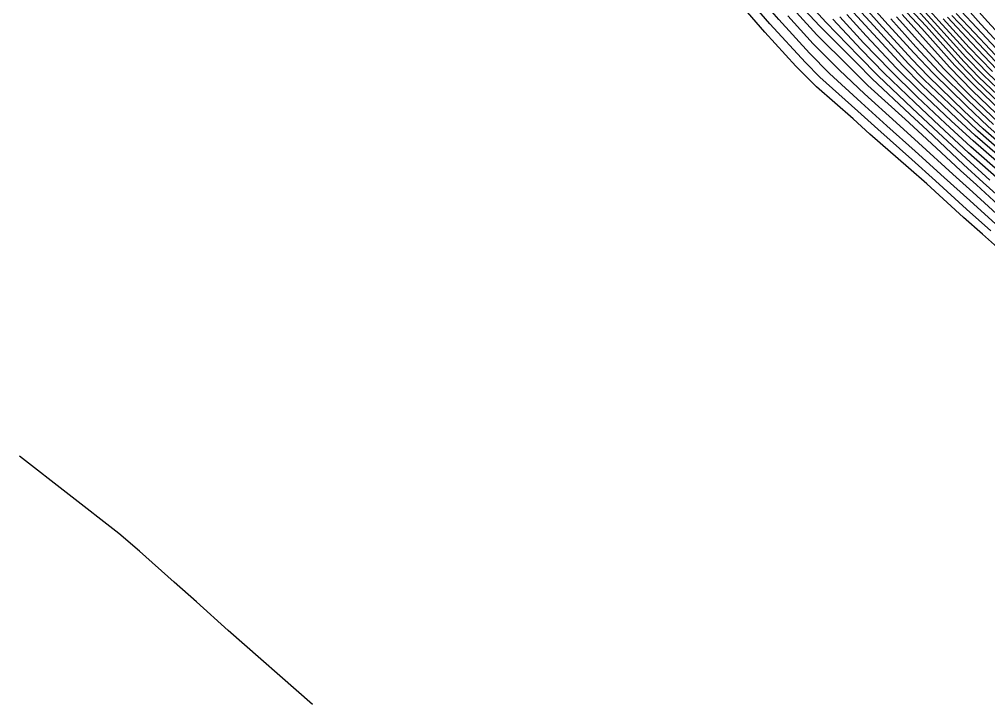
# Model space of a CAD drawing. Header units: feet. Extents: x 333642 to 335017, y 470420 to 471851.
# Drawn here: x 333982.5 to 334074.4, y 470437.5 to 470502.5 of the extents above; entities that cross this region are included whole.
import ezdxf

# ---------------------------------------------------------------- set-up
doc = ezdxf.new("R2010")
doc.units = ezdxf.units.FT
doc.header["$MEASUREMENT"] = 0
doc.layers.add('Contour', color=7, linetype='CONTINUOUS', true_color=0xffffff)

msp = doc.modelspace()

# ---------------------------------------------------------------- linework, layer by layer
at = {"layer": 'Contour', "color": 18, "linetype": 'Continuous', "true_color": 0x000000}
for points, elevation in [([(334075.447278, 470482.760865), (334072.618089, 470485.322668), (334070.205456, 470487.514964), (334067.452437, 470490.01804), (334064.758142, 470492.424444), (334062.325362, 470494.622424), (334059.332116, 470497.383198), (334057.428753, 470499.30585), (334054.510746, 470502.502736), (334052.530571, 470504.831563)], -20.5), ([(334077.405795, 470489.659015), (334074.376647, 470492.342039), (334072.297605, 470494.304997), (334069.186981, 470497.371302), (334067.317759, 470499.333599), (334064.580432, 470502.35695), (334062.393472, 470504.815686)], -15), ([(334077.242243, 470494.050074), (334073.909576, 470497.239359), (334072.250479, 470498.94798), (334069.2859, 470502.232379), (334067.244666, 470504.486798)], -11.5), ([(334077.421097, 470494.466109), (334074.336707, 470497.417998), (334072.417296, 470499.406403), (334069.695312, 470502.397359), (334067.399357, 470504.954558)], -11), ([(334077.364637, 470498.999951), (334074.304646, 470502.319476), (334072.409413, 470504.481863)], -7.5), ([(334074.628424, 470482.451299), (334072.321432, 470484.525425), (334069.381041, 470487.216878), (334067.136894, 470489.23479), (334063.889735, 470492.094721), (334062.009811, 470493.807671), (334058.405753, 470497.03476), (334057.038472, 470498.430127), (334053.665808, 470502.103811), (334052.215215, 470503.764965)], -21), ([(334074.51798, 470487.278425), (334072.272321, 470489.314097), (334069.168503, 470492.208889), (334067.173946, 470494.087413), (334063.936494, 470497.158309), (334062.098047, 470499.018059), (334058.956545, 470502.26429), (334057.329226, 470504.064787)], -18.5), ([(334077.028663, 470488.762001), (334073.398528, 470491.939161), (334071.890244, 470493.3632), (334068.303491, 470496.796921), (334066.80852, 470498.316285), (334063.509821, 470501.917443), (334061.98285, 470503.595809)], -16), ([(334077.219561, 470489.211097), (334073.883191, 470492.144813), (334072.098418, 470493.827695), (334068.688676, 470497.14009), (334067.127286, 470498.748174), (334064.041033, 470502.141998), (334062.192001, 470504.19906)], -15.5), ([(334076.815185, 470493.26513), (334073.267584, 470496.659132), (334071.667977, 470498.296707), (334068.472391, 470501.885184), (334066.919588, 470503.5655)], -12.5), ([(334077.05416, 470493.638481), (334073.488729, 470497.050025), (334072.075038, 470498.496615), (334068.880698, 470502.061887), (334067.087342, 470504.023011)], -12), ([(334076.990486, 470498.489126), (334073.684675, 470502.074113), (334072.144437, 470503.760496)], -8), ([(334077.231989, 470479.096075), (334073.816554, 470482.131274), (334072.017439, 470483.732076), (334068.564984, 470486.901871), (334066.825219, 470488.438215), (334063.135756, 470491.634225), (334061.552339, 470493.074207), (334058.085407, 470496.134829), (334056.130412, 470498.090396), (334053.175771, 470501.303085), (334051.537897, 470503.195572)], -21.5), ([(334076.248727, 470483.068849), (334072.913449, 470486.113031), (334071.02465, 470487.819389), (334067.773955, 470490.803148), (334065.635115, 470492.740661), (334062.638884, 470495.444705), (334060.275501, 470497.697242), (334057.785483, 470500.197172), (334055.363453, 470502.858317)], -20), ([(334076.9549, 470483.413097), (334073.263435, 470486.813134), (334071.748497, 470488.188931), (334068.111688, 470491.567501), (334066.49234, 470493.057136), (334062.968814, 470496.254961), (334061.202171, 470497.999343), (334058.12795, 470501.067679), (334056.198943, 470503.165304)], -19.5), ([(334077.234726, 470484.03405), (334073.891251, 470487.055812), (334072.027311, 470488.763377), (334068.60306, 470491.981463), (334066.939192, 470493.541508), (334063.366998, 470496.872203), (334061.866575, 470498.383104), (334058.401105, 470501.862606), (334056.960485, 470503.429484)], -19), ([(334075.777101, 470487.738375), (334072.726603, 470490.429123), (334070.317995, 470492.647121), (334067.628321, 470495.184999), (334065.10012, 470497.661212), (334062.558983, 470500.307208), (334060.297794, 470502.765025)], -17.5), ([(334076.381867, 470487.979614), (334072.939311, 470490.981622), (334070.889179, 470492.870353), (334067.857435, 470495.732981), (334065.682532, 470497.895369), (334062.809175, 470500.944438), (334060.962566, 470502.97514)], -17), ([(334076.824788, 470488.299242), (334073.132592, 470491.514384), (334071.441716, 470493.093844), (334068.087976, 470496.274161), (334066.258588, 470498.115835), (334063.075408, 470501.554197), (334061.60881, 470503.165046)], -16.5), ([(334074.873623, 470492.531676), (334072.493041, 470494.78568), (334069.691743, 470497.584275), (334067.505303, 470499.927158), (334065.123659, 470502.564429)], -14.5), ([(334075.369889, 470492.717801), (334072.688641, 470495.265909), (334070.198065, 470497.784682), (334067.69661, 470500.521345), (334065.664732, 470502.771434)], -14), ([(334075.861406, 470492.90432), (334072.888232, 470495.741952), (334070.701421, 470497.97778), (334067.89832, 470501.108668), (334066.198876, 470502.980485)], -13.5), ([(334076.343799, 470493.093245), (334073.089309, 470496.212416), (334071.200068, 470498.147261), (334068.086304, 470501.65443), (334066.697543, 470503.15439)], -13), ([(334074.767091, 470497.589111), (334072.578788, 470499.868319), (334070.106432, 470502.559699)], -10.5), ([(334075.19782, 470497.755745), (334072.73819, 470500.330241), (334070.516762, 470502.722258)], -10), ([(334075.626125, 470497.920799), (334072.898638, 470500.788789), (334070.923828, 470502.887873)], -9.5), ([(334076.056564, 470498.08392), (334073.076327, 470501.253539), (334071.345828, 470503.077222)], -9), ([(334076.507597, 470498.261032), (334073.277232, 470501.730799), (334071.807417, 470503.292163)], -8.5), ([(334075.149459, 470487.503372), (334072.503098, 470489.871382), (334069.742297, 470492.4287), (334067.402511, 470494.634605), (334064.515837, 470497.417997), (334062.324912, 470499.661977), (334059.625422, 470502.526031)], -18), ([(334010.294377, 470437.5), (334002.308815, 470444.532109), (333999.285145, 470447.246591), (333997.189061, 470449.108256), (333993.89615, 470452.062958), (333991.922067, 470453.730528), (333982.5, 470461.088258)], -43)]:
    msp.add_lwpolyline(points, dxfattribs=dict(at, elevation=elevation))

doc.saveas('drawing.dxf')
